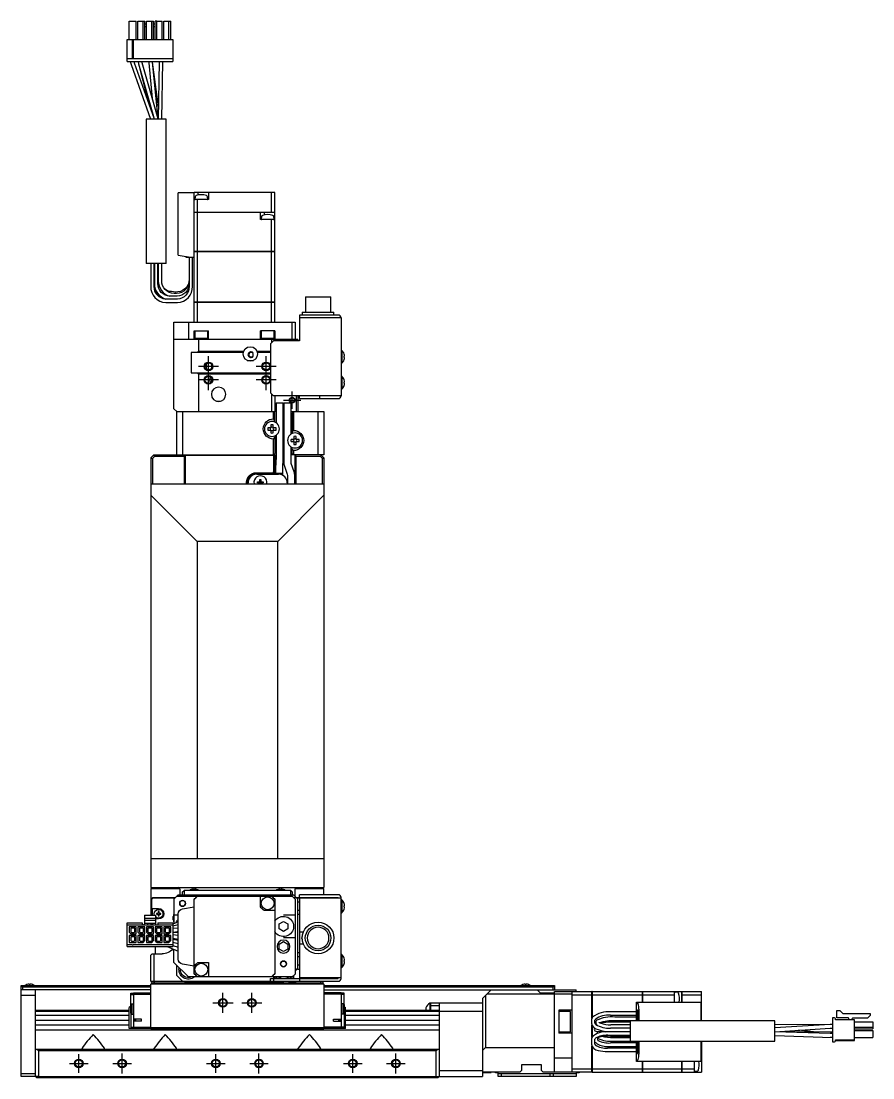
# Model space of a CAD drawing. Extents: x 0 to 1275, y -8 to 1015.
# Drawn here: x 979.2 to 1274.6, y 324.2 to 690.6 of the extents above; entities that cross this region are included whole.
import ezdxf

# ---------------------------------------------------------------- set-up
doc = ezdxf.new("R2010")
doc.units = 0
doc.header["$LTSCALE"] = 0.5
doc.linetypes.add('CENTER', pattern=[50.8, 31.75, -6.35, 6.35, -6.35])
for name, color, linetype in [('MSM_CENTER', 1, 'CENTER'), ('MSM_CONTINUOUS', 7, 'CONTINUOUS'), ('MSM_NARROW', 5, 'CONTINUOUS')]:
    doc.layers.add(name, color=color, linetype=linetype)

msp = doc.modelspace()

# ---------------------------------------------------------------- linework, layer by layer
at = {"layer": 'MSM_CENTER'}
for p, q in [((1044.18, 562.71), (1044.18, 574.41)), ((1064.18, 562.71), (1064.18, 574.41)), ((1047.68, 570.91), (1040.68, 570.91)), ((1067.68, 570.91), (1060.68, 570.91)), ((1047.68, 566.21), (1040.68, 566.21)), ((1067.68, 566.21), (1060.68, 566.21)), ((1073.18, 556.21), (1073.18, 562.21)), ((1070.18, 559.21), (1076.18, 559.21)), ((1049.18, 346.71), (1049.18, 353.71)), ((1059.18, 346.71), (1059.18, 353.71)), ((1045.68, 350.21), (1052.68, 350.21)), ((1055.68, 350.21), (1062.68, 350.21)), ((999.18, 325.98), (999.18, 332.44)), ((1014.18, 325.71), (1014.18, 332.71)), ((1046.68, 325.98), (1046.68, 332.44)), ((1061.68, 325.71), (1061.68, 332.71)), ((1094.18, 325.98), (1094.18, 332.44)), ((1109.18, 325.71), (1109.18, 332.71)), ((995.95, 329.21), (1002.41, 329.21)), ((1010.95, 329.21), (1017.41, 329.21)), ((1043.45, 329.21), (1049.91, 329.21)), ((1058.45, 329.21), (1064.91, 329.21)), ((1090.95, 329.21), (1097.41, 329.21)), ((1105.95, 329.21), (1112.41, 329.21))]:
    msp.add_line(p, q, dxfattribs=at)
at = {"layer": 'MSM_CONTINUOUS'}
for p, q in [((1016.66, 690.61), (1019.06, 690.61)), ((1016.66, 684.26), (1016.66, 690.61)), ((1019.06, 684.26), (1019.06, 690.61)), ((1019.66, 684.26), (1019.66, 690.61)), ((1019.66, 690.61), (1021.46, 690.61)), ((1021.46, 684.26), (1021.46, 690.61)), ((1021.46, 690.61), (1022.06, 690.61)), ((1022.06, 684.26), (1022.06, 690.61)), ((1022.06, 689.72), (1022.66, 689.72)), ((1022.66, 684.26), (1022.66, 690.61)), ((1022.66, 690.61), (1024.46, 690.61)), ((1024.46, 684.26), (1024.46, 690.61)), ((1024.46, 690.61), (1025.06, 690.61)), ((1025.06, 684.26), (1025.06, 690.61)), ((1025.06, 689.72), (1025.66, 689.72)), ((1025.66, 684.26), (1025.66, 690.61)), ((1026.26, 690.61), (1025.66, 690.61)), ((1026.26, 684.26), (1026.26, 690.61)), ((1026.26, 690.61), (1028.06, 690.61)), ((1028.06, 684.26), (1028.06, 690.61)), ((1028.66, 690.61), (1030.46, 690.61)), ((1028.66, 684.26), (1028.66, 690.61)), ((1030.46, 684.26), (1030.46, 690.61)), ((1030.46, 690.61), (1031.06, 690.61)), ((1031.06, 684.26), (1031.06, 690.61)), ((1022.06, 688.72), (1022.66, 688.72)), ((1025.06, 688.72), (1025.66, 688.72)), ((1015.93, 676.61), (1015.93, 684.26)), ((1015.93, 684.26), (1031.78, 684.26)), ((1017.71, 684.26), (1017.71, 677.63)), ((1018.01, 684.26), (1018.01, 677.63)), ((1031.78, 684.26), (1031.78, 676.61)), ((1015.93, 677.63), (1031.78, 677.63)), ((1015.93, 676.61), (1031.78, 676.61)), ((1017.05, 676.61), (1017.31, 675.58)), ((1017.31, 675.58), (1024.04, 656.61)), ((1018.54, 676.01), (1018.37, 676.61)), ((1018.54, 676), (1018.37, 676.61)), ((1025.42, 656.61), (1018.54, 676.01)), ((1019.72, 676.61), (1019.86, 675.85)), ((1019.73, 676.61), (1019.9, 675.76)), ((1019.86, 675.85), (1022.96, 663.54)), ((1019.9, 675.76), (1025.09, 657.55)), ((1021.15, 676.11), (1021.04, 676.61)), ((1026.68, 656.69), (1021.15, 676.11)), ((1023.39, 676.61), (1023.42, 676.2)), ((1023.42, 676.2), (1024.66, 663.79)), ((1024.71, 676.33), (1024.69, 676.61)), ((1026.67, 656.73), (1024.71, 676.33)), ((1026.77, 660.91), (1024.72, 676.37)), ((1027.08, 676.53), (1026.68, 656.61)), ((1027.08, 676.61), (1027.08, 676.53)), ((1027.08, 676.61), (1027.08, 676.46)), ((1027.98, 656.61), (1028.38, 676.5)), ((1028.38, 676.5), (1028.38, 676.61)), ((1029.53, 656.61), (1022.53, 656.61)), ((1022.53, 656.61), (1022.53, 606.61)), ((1029.53, 606.61), (1029.53, 656.61)), ((1033.68, 609.47), (1033.68, 631.11)), ((1039.18, 631.11), (1033.68, 631.11)), ((1039.18, 593.21), (1039.18, 631.21)), ((1067.18, 631.21), (1039.18, 631.21)), ((1040.43, 631.21), (1040.43, 630.27)), ((1044.18, 631.21), (1044.18, 628.71)), ((1066.03, 624.32), (1066.03, 631.21)), ((1067.18, 624.32), (1067.18, 631.21)), ((1044.18, 628.71), (1039.18, 628.71)), ((1039.52, 629.68), (1039.45, 628.92)), ((1040.34, 624.32), (1040.34, 628.71)), ((1043.91, 628.92), (1043.85, 629.68)), ((1039.18, 624.32), (1067.18, 624.32)), ((1067.18, 624.31), (1039.18, 624.31)), ((1039.19, 624.31), (1039.19, 624.32)), ((1040.34, 624.31), (1040.34, 624.32)), ((1040.34, 610.71), (1040.34, 624.31)), ((1062.18, 621.81), (1062.18, 624.31)), ((1063.43, 624.31), (1063.43, 623.38)), ((1066.02, 624.31), (1066.02, 624.32)), ((1067.17, 624.31), (1067.17, 624.32)), ((1067.18, 610.71), (1067.18, 624.31)), ((1067.18, 621.81), (1062.18, 621.81)), ((1062.52, 622.79), (1062.45, 622.03)), ((1066.03, 610.71), (1066.03, 621.81)), ((1066.91, 622.03), (1066.85, 622.79)), ((1033.68, 609.47), (1038.58, 608.61)), ((1036.38, 608.61), (1036.38, 609)), ((1039.18, 608.61), (1036.38, 608.61)), ((1037.43, 608.61), (1037.43, 598.61)), ((1038.63, 598.61), (1038.63, 608.61)), ((1039.18, 610.71), (1067.18, 610.71)), ((1067.18, 610.7), (1039.18, 610.7)), ((1039.19, 610.71), (1039.19, 610.7)), ((1040.34, 610.71), (1040.34, 610.7)), ((1040.34, 593.21), (1040.34, 610.7)), ((1066.02, 610.71), (1066.02, 610.7)), ((1066.03, 593.21), (1066.03, 610.7)), ((1067.17, 610.71), (1067.17, 610.7)), ((1067.18, 593.21), (1067.18, 610.7)), ((1029.53, 606.61), (1022.53, 606.61)), ((1024.13, 606.61), (1024.13, 598.61)), ((1025.33, 598.61), (1025.33, 606.61)), ((1025.43, 606.61), (1025.43, 599.61)), ((1026.63, 599.61), (1026.63, 606.61)), ((1026.73, 606.61), (1026.73, 599.61)), ((1027.93, 600.61), (1027.93, 606.61)), ((1037.43, 601.09), (1037.43, 600.85)), ((1026.79, 598.9), (1026.63, 600.11)), ((1026.73, 599.61), (1026.79, 598.9)), ((1026.79, 598.9), (1026.79, 598.87)), ((1026.79, 598.87), (1026.79, 598.9)), ((1029.34, 594.22), (1029.37, 594.21)), ((1033.43, 594.21), (1029.34, 594.21)), ((1033.27, 595.21), (1030.79, 595.21)), ((1032.67, 596.68), (1031.28, 596.81)), ((1033.12, 596.21), (1032.24, 596.21)), ((1077.76, 595.01), (1086.61, 595.01)), ((1077.76, 595.01), (1077.76, 589.71)), ((1086.61, 589.71), (1086.61, 595.01)), ((1029.34, 593.01), (1033.43, 593.01)), ((1039.18, 593.21), (1067.18, 593.21)), ((1039.18, 586.21), (1039.18, 593.2)), ((1067.18, 593.2), (1039.18, 593.2)), ((1039.19, 593.21), (1039.19, 593.2)), ((1040.34, 593.21), (1040.34, 593.2)), ((1040.34, 586.21), (1040.34, 593.2)), ((1066.02, 593.21), (1066.02, 593.2)), ((1066.03, 586.21), (1066.03, 593.2)), ((1067.17, 593.21), (1067.17, 593.2)), ((1067.18, 586.21), (1067.18, 593.2)), ((1075.68, 588.71), (1075.68, 579.71)), ((1089.18, 588.71), (1075.68, 588.71)), ((1090.18, 587.71), (1075.68, 587.71)), ((1076.68, 589.71), (1087.68, 589.71)), ((1076.68, 589.71), (1076.68, 588.71)), ((1087.68, 588.71), (1087.68, 589.71)), ((1090.18, 587.71), (1090.18, 560.71)), ((1032.18, 586.21), (1074.18, 586.21)), ((1032.18, 556.21), (1032.18, 586.21)), ((1037.18, 586.21), (1037.18, 580.21)), ((1039.18, 583.21), (1044.18, 583.21)), ((1039.18, 580.21), (1039.18, 583.21)), ((1039.43, 583.21), (1039.43, 580.71)), ((1043.93, 580.71), (1043.93, 583.21)), ((1044.18, 580.21), (1044.18, 583.21)), ((1067.18, 583.21), (1062.18, 583.21)), ((1062.18, 580.21), (1062.18, 583.21)), ((1062.43, 583.21), (1062.43, 580.71)), ((1066.93, 580.71), (1066.93, 583.21)), ((1067.18, 583.21), (1067.18, 579.71)), ((1073.18, 580.21), (1073.18, 586.21)), ((1074.18, 586.21), (1074.18, 580.21)), ((1075.18, 580.21), (1032.18, 580.21)), ((1039.43, 580.71), (1043.93, 580.71)), ((1040.68, 580.21), (1040.68, 576.21)), ((1062.43, 580.71), (1066.93, 580.71)), ((1066.68, 579.71), (1065.68, 578.71)), ((1066.18, 579.21), (1066.18, 580.21)), ((1075.68, 579.71), (1066.68, 579.71)), ((1074.68, 579.71), (1074.68, 580.21)), ((1075.18, 580.21), (1075.18, 579.71)), ((1038.18, 575.71), (1038.18, 568.71)), ((1056.23, 575.71), (1038.18, 575.71)), ((1040.18, 575.71), (1040.68, 576.21)), ((1040.68, 576.21), (1056.39, 576.21)), ((1060.97, 576.21), (1065.68, 576.21)), ((1065.68, 575.71), (1061.13, 575.71)), ((1065.68, 578.71), (1065.68, 561.71)), ((1090.37, 576.46), (1090.18, 576.46)), ((1090.37, 576.46), (1090.37, 571.96)), ((1045.18, 571.62), (1045.18, 570.21)), ((1057.59, 572.96), (1059.77, 572.96)), ((1090.18, 571.96), (1090.37, 571.96)), ((1091.22, 575.18), (1091.22, 575.19)), ((1091.22, 574.39), (1091.37, 574.39)), ((1091.22, 574.03), (1091.22, 574.39)), ((1091.37, 574.03), (1091.22, 574.03)), ((1091.22, 573.23), (1091.22, 573.23)), ((1038.18, 568.71), (1065.68, 568.71)), ((1040.68, 568.21), (1040.18, 568.71)), ((1040.68, 568.21), (1040.68, 555.21)), ((1065.68, 568.21), (1040.68, 568.21)), ((1045.19, 570.21), (1045.18, 570.21)), ((1045.18, 566.31), (1045.41, 566.31)), ((1045.18, 566.31), (1045.18, 565.49)), ((1090.37, 567.46), (1090.18, 567.46)), ((1090.37, 567.46), (1090.37, 562.96)), ((1091.22, 566.18), (1091.22, 566.19)), ((1091.22, 565.39), (1091.37, 565.39)), ((1091.22, 565.03), (1091.22, 565.39)), ((1091.37, 565.03), (1091.22, 565.03)), ((1065.68, 561.71), (1066.68, 560.71)), ((1066.18, 555.21), (1066.18, 561.21)), ((1090.18, 560.71), (1066.68, 560.71)), ((1067.18, 560.71), (1067.18, 555.21)), ((1074.68, 555.21), (1074.68, 560.71)), ((1075.18, 560.71), (1075.18, 555.21)), ((1075.68, 559.71), (1075.68, 560.71)), ((1082.68, 560.71), (1082.68, 559.71)), ((1090.18, 562.96), (1090.37, 562.96)), ((1091.22, 564.23), (1091.22, 564.23)), ((1046.98, 558.81), (1048.38, 558.81)), ((1067.58, 558.21), (1070.08, 558.21)), ((1067.58, 558.21), (1067.58, 551.4)), ((1070.08, 539.19), (1070.08, 558.21)), ((1070.28, 558.21), (1072.78, 558.21)), ((1070.28, 558.21), (1070.28, 537.71)), ((1072.78, 547.4), (1072.78, 558.21)), ((1075.68, 559.71), (1089.18, 559.71)), ((1032.18, 556.21), (1033.18, 555.21)), ((1033.18, 540.21), (1033.18, 555.21)), ((1033.18, 555.21), (1067.58, 555.21)), ((1035.18, 555.21), (1035.18, 540.21)), ((1066.68, 552.71), (1066.68, 555.21)), ((1067.18, 554.71), (1066.68, 555.21)), ((1067.18, 551.61), (1067.18, 554.71)), ((1070.08, 555.21), (1070.28, 555.21)), ((1072.78, 555.21), (1084.18, 555.21)), ((1073.68, 555.21), (1073.18, 554.71)), ((1073.18, 554.71), (1073.18, 547.61)), ((1073.68, 555.21), (1073.68, 548.71)), ((1082.18, 540.21), (1082.18, 555.21)), ((1084.18, 555.21), (1084.18, 540.21)), ((1065.81, 550.61), (1065.81, 549.58)), ((1066.55, 549.58), (1066.55, 550.61)), ((1067.18, 552.17), (1066.68, 552.71)), ((1065.81, 549.58), (1064.78, 549.58)), ((1064.78, 548.84), (1065.81, 548.84)), ((1065.81, 548.84), (1065.81, 547.81)), ((1067.59, 549.58), (1066.55, 549.58)), ((1066.55, 547.81), (1066.55, 548.84)), ((1066.55, 548.84), (1067.59, 548.84)), ((1066.68, 545.71), (1067.18, 546.25)), ((1067.18, 546.81), (1067.18, 540.71)), ((1067.58, 547.02), (1067.58, 539.19)), ((1073.68, 548.71), (1073.18, 548.17)), ((1073.81, 546.61), (1073.81, 545.58)), ((1074.55, 545.58), (1074.55, 546.61)), ((1066.68, 540.21), (1066.68, 545.71)), ((1073.81, 545.58), (1072.78, 545.58)), ((1072.78, 544.84), (1073.81, 544.84)), ((1072.78, 537.71), (1072.78, 543.02)), ((1073.18, 540.71), (1073.18, 542.81)), ((1073.81, 544.84), (1073.81, 543.81)), ((1075.59, 545.58), (1074.55, 545.58)), ((1074.55, 543.81), (1074.55, 544.84)), ((1074.55, 544.84), (1075.59, 544.84)), ((1024.18, 539.21), (1025.18, 540.21)), ((1024.18, 539.21), (1024.18, 390.21)), ((1025.39, 539.71), (1024.69, 539.01)), ((1024.69, 539.01), (1024.69, 530.21)), ((1025.39, 539.71), (1025.18, 540.21)), ((1025.18, 540.21), (1067.58, 540.21)), ((1035.88, 539.71), (1025.39, 539.71)), ((1036.18, 540.01), (1035.88, 539.71)), ((1035.88, 530.21), (1035.88, 539.71)), ((1066.88, 540.01), (1036.18, 540.01)), ((1036.18, 530.21), (1036.18, 540.01)), ((1066.68, 540.21), (1067.18, 540.71)), ((1066.88, 540.01), (1067.08, 540.21)), ((1066.88, 534.33), (1066.88, 540.01)), ((1067.18, 540.21), (1067.18, 533.51)), ((1067.58, 539.19), (1067.52, 537.75)), ((1070.01, 537.47), (1070.08, 539.19)), ((1070.28, 540.21), (1070.08, 540.21)), ((1084.18, 540.21), (1072.78, 540.21)), ((1073.18, 542.25), (1073.68, 541.71)), ((1073.18, 540.71), (1073.68, 540.21)), ((1073.68, 541.71), (1073.68, 540.21)), ((1074.18, 530.21), (1074.18, 540.21)), ((1074.18, 540.01), (1074.48, 539.71)), ((1074.48, 539.71), (1074.48, 530.21)), ((1082.98, 539.71), (1074.48, 539.71)), ((1083.18, 540.21), (1082.98, 539.71)), ((1083.68, 539.01), (1082.98, 539.71)), ((1083.18, 540.21), (1084.18, 539.21)), ((1083.68, 530.21), (1083.68, 539.01)), ((1084.18, 539.21), (1084.18, 390.21)), ((1067.49, 537.45), (1067.41, 535.73)), ((1067.41, 535.73), (1067.41, 533.71)), ((1067.52, 537.75), (1067.49, 537.45)), ((1069.91, 535.73), (1069.97, 537.17)), ((1069.91, 533.91), (1069.91, 535.73)), ((1069.97, 537.17), (1070.01, 537.47)), ((1070.51, 536.35), (1071.5, 533.54)), ((1072.87, 537.18), (1072.78, 537.71)), ((1073.86, 534.37), (1072.87, 537.18)), ((1060.68, 534.01), (1066.56, 534.01)), ((1066.68, 533.71), (1060.68, 533.71)), ((1060.88, 533.51), (1068.48, 533.51)), ((1062.01, 531.68), (1062.37, 531.68)), ((1062.01, 530.89), (1062.01, 531.68)), ((1062.37, 531.68), (1062.37, 530.89)), ((1066.56, 534.01), (1066.88, 534.33)), ((1066.56, 534.01), (1066.68, 533.71)), ((1067.18, 534.21), (1066.68, 533.71)), ((1066.88, 534.33), (1067.18, 534.21)), ((1067.41, 533.71), (1069.91, 533.71)), ((1067.43, 533.91), (1069.93, 533.91)), ((1067.43, 533.71), (1067.43, 533.51)), ((1069.93, 533.15), (1069.93, 533.91)), ((1071.5, 533.54), (1071.58, 533.01)), ((1071.58, 533.01), (1071.58, 530.21)), ((1074.08, 530.21), (1074.08, 533.01)), ((1024.18, 530.21), (1084.18, 530.21)), ((1057.38, 530.21), (1057.38, 530.71)), ((1057.68, 530.71), (1057.68, 530.21)), ((1057.88, 530.21), (1057.88, 530.51)), ((1061.21, 530.54), (1061.21, 530.9)), ((1061.21, 530.9), (1062.01, 530.89)), ((1062, 530.53), (1061.21, 530.54)), ((1061.99, 530.53), (1061.99, 530.89)), ((1062, 530.21), (1062, 530.53)), ((1062.36, 530.51), (1062, 530.51)), ((1062.01, 530.91), (1062.37, 530.9)), ((1062.36, 530.53), (1062.36, 530.21)), ((1063.16, 530.52), (1062.36, 530.53)), ((1062.37, 530.89), (1063.16, 530.88)), ((1062.38, 530.89), (1062.38, 530.53)), ((1063.16, 530.88), (1063.16, 530.52)), ((1071.48, 530.51), (1071.48, 530.21)), ((1040.18, 510.21), (1024.18, 526.21)), ((1084.18, 526.21), (1068.18, 510.21)), ((1068.18, 510.21), (1040.18, 510.21)), ((1040.18, 510.21), (1040.18, 400.21)), ((1068.18, 400.21), (1068.18, 510.21)), ((1084.18, 400.21), (1024.18, 400.21)), ((1024.18, 390.21), (1084.18, 390.21)), ((1024.18, 389.71), (1024.68, 390.21)), ((1034.18, 389.71), (1024.18, 389.71)), ((1024.18, 389.71), (1024.18, 380.59)), ((1034.18, 389.71), (1033.68, 390.21)), ((1034.18, 389.71), (1034.18, 387.71)), ((1035.18, 388.71), (1035.68, 389.21)), ((1035.18, 387.71), (1035.18, 388.71)), ((1035.68, 389.21), (1035.68, 387.71)), ((1072.68, 389.21), (1035.68, 389.21)), ((1038.21, 389.54), (1038.21, 389.54)), ((1039, 389.54), (1039, 389.7)), ((1039.36, 389.54), (1039, 389.54)), ((1039.36, 389.7), (1039.36, 389.54)), ((1040.16, 389.54), (1040.16, 389.54)), ((1068.21, 389.54), (1068.21, 389.54)), ((1069, 389.54), (1069, 389.7)), ((1069.36, 389.54), (1069, 389.54)), ((1069.36, 389.7), (1069.36, 389.54)), ((1070.16, 389.54), (1070.16, 389.54)), ((1072.68, 387.71), (1072.68, 389.21)), ((1072.68, 389.21), (1073.18, 388.71)), ((1073.18, 388.71), (1073.18, 387.71)), ((1074.68, 390.21), (1074.18, 389.71)), ((1074.18, 387.21), (1074.18, 389.71)), ((1084.18, 389.71), (1074.18, 389.71)), ((1083.68, 390.21), (1084.18, 389.71)), ((1084.18, 387.71), (1084.18, 389.71)), ((1024.88, 386.71), (1024.38, 386.21)), ((1024.38, 386.21), (1024.38, 380.59)), ((1024.93, 386.61), (1024.43, 386.11)), ((1024.43, 386.11), (1024.43, 382.91)), ((1024.88, 386.71), (1032.68, 386.71)), ((1024.93, 386.61), (1032.58, 386.61)), ((1033.68, 387.71), (1032.18, 386.21)), ((1032.18, 386.21), (1032.18, 377.68)), ((1033.18, 387.21), (1073.18, 387.21)), ((1033.68, 387.71), (1073.68, 387.71)), ((1039.18, 360.36), (1039.18, 386.05)), ((1062.18, 383.46), (1062.18, 387.21)), ((1067.18, 386.05), (1067.18, 360.36)), ((1074.18, 386.21), (1073.18, 387.21)), ((1075.18, 386.21), (1073.68, 387.71)), ((1073.68, 386.71), (1089.18, 386.71)), ((1074.18, 386.21), (1074.18, 360.21)), ((1074.78, 386.61), (1083.43, 386.61)), ((1089.18, 386.6), (1075.18, 386.6)), ((1075.18, 361.82), (1075.18, 386.6)), ((1075.68, 385.15), (1075.18, 385.15)), ((1075.68, 386.71), (1075.68, 387.71)), ((1089.18, 387.71), (1075.68, 387.71)), ((1075.68, 386.51), (1075.68, 358.91)), ((1090.18, 386.51), (1075.68, 386.51)), ((1083.43, 386.61), (1083.45, 386.6)), ((1083.48, 386.71), (1083.6, 386.6)), ((1084.18, 386.6), (1084.18, 386.71)), ((1089.18, 386.51), (1089.18, 386.71)), ((1090.18, 358.71), (1090.18, 386.71)), ((1090.37, 385.96), (1090.18, 385.96)), ((1090.37, 385.96), (1090.37, 381.46)), ((1024.43, 382.91), (1026.88, 382.91)), ((1024.63, 382.91), (1024.63, 380.59)), ((1026.76, 381.23), (1026.13, 381.23)), ((1026.13, 381.23), (1026.13, 380.98)), ((1027.01, 381.86), (1026.76, 381.86)), ((1026.76, 381.86), (1026.76, 381.23)), ((1027.01, 381.23), (1027.01, 381.86)), ((1027.63, 381.23), (1027.01, 381.23)), ((1027.63, 380.98), (1027.63, 381.23)), ((1035.17, 382.8), (1039.18, 383.51)), ((1067.18, 382.21), (1063.43, 382.21)), ((1075.68, 382.26), (1075.18, 382.26)), ((1090.18, 381.46), (1090.37, 381.46)), ((1091.22, 384.68), (1091.22, 384.69)), ((1091.22, 383.53), (1091.22, 383.89)), ((1091.22, 383.89), (1091.37, 383.89)), ((1091.37, 383.53), (1091.22, 383.53)), ((1091.22, 382.73), (1091.22, 382.73)), ((1015.93, 369.74), (1015.93, 378.02)), ((1015.93, 378.02), (1021.13, 378.02)), ((1021.13, 378.02), (1021.13, 377.31)), ((1021.93, 380.59), (1021.93, 377.56)), ((1021.93, 380.59), (1025.79, 380.59)), ((1021.93, 379.57), (1025.79, 379.57)), ((1021.93, 378.87), (1025.79, 378.87)), ((1021.93, 377.87), (1025.79, 377.87)), ((1023.04, 377.87), (1023.04, 377.31)), ((1024.18, 377.87), (1024.18, 377.31)), ((1024.38, 377.31), (1024.38, 377.87)), ((1024.38, 377.56), (1024.43, 377.56)), ((1024.43, 377.87), (1024.43, 377.31)), ((1024.69, 377.87), (1024.69, 377.31)), ((1025.79, 380.59), (1025.79, 377.56)), ((1026.88, 379.31), (1025.79, 379.31)), ((1026.13, 380.98), (1026.76, 380.98)), ((1026.59, 378.02), (1026.59, 377.31)), ((1026.59, 378.02), (1031.78, 378.02)), ((1026.76, 380.98), (1026.76, 380.36)), ((1026.76, 380.36), (1027.01, 380.36)), ((1027.01, 380.36), (1027.01, 380.98)), ((1027.01, 380.98), (1027.63, 380.98)), ((1033.68, 378.31), (1031.78, 377.51)), ((1031.78, 378.02), (1031.78, 369.74)), ((1031.95, 378.97), (1031.95, 380.14)), ((1032.18, 380.71), (1033.68, 380.71)), ((1033.68, 365.39), (1033.68, 381.03)), ((1068.68, 377.57), (1070.18, 378.44)), ((1068.68, 375.84), (1068.68, 377.57)), ((1070.18, 380.71), (1074.18, 380.71)), ((1070.18, 378.44), (1071.68, 377.57)), ((1071.68, 377.57), (1071.68, 375.84)), ((1075.68, 380.82), (1075.18, 380.82)), ((1015.93, 377.31), (1031.78, 377.31)), ((1016.66, 376.58), (1016.66, 374.78)), ((1019.06, 376.58), (1016.66, 376.58)), ((1016.66, 374.78), (1017.26, 374.18)), ((1017.18, 376.13), (1017.18, 374.88)), ((1018.65, 376.13), (1017.18, 376.13)), ((1017.18, 374.88), (1017.43, 374.63)), ((1017.26, 374.18), (1019.06, 374.18)), ((1017.43, 374.63), (1018.4, 374.63)), ((1018.4, 374.63), (1018.65, 374.88)), ((1018.65, 374.88), (1018.65, 376.13)), ((1019.06, 374.18), (1019.06, 376.58)), ((1019.66, 376.58), (1019.66, 374.78)), ((1022.06, 376.58), (1019.66, 376.58)), ((1019.66, 374.78), (1020.26, 374.18)), ((1020.18, 376.13), (1020.18, 374.88)), ((1021.65, 376.13), (1020.18, 376.13)), ((1020.18, 374.88), (1020.43, 374.63)), ((1020.26, 374.18), (1022.06, 374.18)), ((1020.43, 374.63), (1021.4, 374.63)), ((1021.4, 374.63), (1021.65, 374.88)), ((1021.65, 374.88), (1021.65, 376.13)), ((1022.06, 374.18), (1022.06, 376.58)), ((1022.66, 376.58), (1022.66, 374.78)), ((1025.06, 376.58), (1022.66, 376.58)), ((1022.66, 374.78), (1023.26, 374.18)), ((1023.18, 376.13), (1023.18, 374.88)), ((1024.65, 376.13), (1023.18, 376.13)), ((1023.18, 374.88), (1023.43, 374.63)), ((1023.26, 374.18), (1025.06, 374.18)), ((1023.43, 374.63), (1024.4, 374.63)), ((1024.4, 374.63), (1024.65, 374.88)), ((1024.65, 374.88), (1024.65, 376.13)), ((1025.06, 374.18), (1025.06, 376.58)), ((1025.66, 376.58), (1025.66, 374.78)), ((1028.06, 376.58), (1025.66, 376.58)), ((1025.66, 374.78), (1026.26, 374.18)), ((1026.18, 376.13), (1026.18, 374.88)), ((1027.65, 376.13), (1026.18, 376.13)), ((1026.18, 374.88), (1026.43, 374.63)), ((1026.26, 374.18), (1028.06, 374.18)), ((1026.43, 374.63), (1027.4, 374.63)), ((1027.4, 374.63), (1027.65, 374.88)), ((1027.65, 374.88), (1027.65, 376.13)), ((1028.06, 374.18), (1028.06, 376.58)), ((1031.06, 376.58), (1028.66, 376.58)), ((1028.66, 376.58), (1028.66, 374.18)), ((1028.66, 374.18), (1030.46, 374.18)), ((1029.18, 376.13), (1029.18, 374.88)), ((1030.65, 376.13), (1029.18, 376.13)), ((1029.18, 374.88), (1029.43, 374.63)), ((1029.43, 374.63), (1030.4, 374.63)), ((1030.4, 374.63), (1030.65, 374.88)), ((1031.06, 374.78), (1030.46, 374.18)), ((1030.65, 374.88), (1030.65, 376.13)), ((1031.06, 374.78), (1031.06, 376.58)), ((1031.78, 376.96), (1033.68, 377.38)), ((1033.68, 376.15), (1031.78, 375.99)), ((1031.78, 374.78), (1033.68, 374.94)), ((1033.68, 374.62), (1031.78, 374.58)), ((1033.68, 373.54), (1031.78, 373.82)), ((1031.95, 374.58), (1031.95, 374.8)), ((1032.18, 374.81), (1032.18, 374.59)), ((1070.18, 374.98), (1068.68, 375.84)), ((1071.68, 375.84), (1070.18, 374.98)), ((1077.06, 374.71), (1075.68, 374.71)), ((1015.93, 370.45), (1017.71, 370.45)), ((1019.06, 373.58), (1016.66, 373.58)), ((1016.66, 373.58), (1016.66, 371.18)), ((1016.66, 371.18), (1019.06, 371.18)), ((1017.18, 373.13), (1017.18, 371.88)), ((1018.65, 373.13), (1017.18, 373.13)), ((1017.18, 371.88), (1017.43, 371.63)), ((1017.43, 371.63), (1018.4, 371.63)), ((1017.71, 370.35), (1017.71, 370.45)), ((1018.01, 370.45), (1031.78, 370.45)), ((1018.01, 370.45), (1018.01, 370.35)), ((1018.4, 371.63), (1018.65, 371.88)), ((1018.65, 371.88), (1018.65, 373.13)), ((1019.06, 371.18), (1019.06, 373.58)), ((1022.06, 373.58), (1019.66, 373.58)), ((1019.66, 373.58), (1019.66, 371.18)), ((1019.66, 371.18), (1021.46, 371.18)), ((1020.18, 373.13), (1020.18, 371.88)), ((1021.65, 373.13), (1020.18, 373.13)), ((1020.18, 371.88), (1020.43, 371.63)), ((1020.43, 371.63), (1021.4, 371.63)), ((1021.4, 371.63), (1021.65, 371.88)), ((1021.46, 371.18), (1022.06, 371.78)), ((1021.65, 371.88), (1021.65, 373.13)), ((1022.06, 371.78), (1022.06, 373.58)), ((1022.66, 373.58), (1022.66, 371.18)), ((1025.06, 373.58), (1022.66, 373.58)), ((1022.66, 371.18), (1024.46, 371.18)), ((1023.18, 373.13), (1023.18, 371.88)), ((1024.65, 373.13), (1023.18, 373.13)), ((1023.18, 371.88), (1023.43, 371.63)), ((1023.43, 371.63), (1024.4, 371.63)), ((1024.4, 371.63), (1024.65, 371.88)), ((1024.46, 371.18), (1025.06, 371.78)), ((1024.65, 371.88), (1024.65, 373.13)), ((1025.06, 371.78), (1025.06, 373.58)), ((1025.66, 373.58), (1025.66, 371.78)), ((1028.06, 373.58), (1025.66, 373.58)), ((1026.26, 371.18), (1025.66, 371.78)), ((1026.18, 373.13), (1026.18, 371.88)), ((1027.65, 373.13), (1026.18, 373.13)), ((1026.18, 371.88), (1026.43, 371.63)), ((1026.26, 371.18), (1028.06, 371.18)), ((1026.43, 371.63), (1027.4, 371.63)), ((1027.4, 371.63), (1027.65, 371.88)), ((1027.65, 371.88), (1027.65, 373.13)), ((1028.06, 371.18), (1028.06, 373.58)), ((1028.66, 373.58), (1028.66, 371.18)), ((1031.06, 373.58), (1028.66, 373.58)), ((1028.66, 371.18), (1030.46, 371.18)), ((1029.18, 373.13), (1029.18, 371.88)), ((1030.65, 373.13), (1029.18, 373.13)), ((1029.18, 371.88), (1029.43, 371.63)), ((1029.43, 371.63), (1030.4, 371.63)), ((1030.4, 371.63), (1030.65, 371.88)), ((1030.46, 371.18), (1031.06, 371.78)), ((1030.65, 371.88), (1030.65, 373.13)), ((1031.06, 371.78), (1031.06, 373.58)), ((1031.78, 372.61), (1033.68, 372.33)), ((1031.78, 372.32), (1033.68, 371.95)), ((1033.68, 370.73), (1031.78, 371.09)), ((1031.78, 370.08), (1033.68, 369.47)), ((1032.18, 372.24), (1032.18, 372.55)), ((1068.68, 370.57), (1070.18, 371.44)), ((1068.68, 368.84), (1068.68, 370.57)), ((1074.18, 372.71), (1070.18, 372.71)), ((1070.18, 371.44), (1071.68, 370.57)), ((1071.68, 370.57), (1071.68, 368.84)), ((1075.68, 370.71), (1077.06, 370.71)), ((1076.71, 373.22), (1076.41, 372.71)), ((1076.41, 372.71), (1076.71, 372.19)), ((1015.93, 369.74), (1031.78, 369.74)), ((1024.18, 366.71), (1024.68, 367.21)), ((1024.18, 357.71), (1024.18, 366.71)), ((1024.68, 367.21), (1028.08, 367.21)), ((1025.18, 367.21), (1025.18, 357.71)), ((1025.68, 369.74), (1025.68, 367.21)), ((1029.83, 369.74), (1033.68, 368.1)), ((1032.18, 364.21), (1032.18, 368.74)), ((1033.67, 369.42), (1033.05, 369.68)), ((1070.18, 367.98), (1068.68, 368.84)), ((1071.68, 368.84), (1070.18, 367.98)), ((1075.68, 367.6), (1075.18, 367.6)), ((1090.37, 366.96), (1090.18, 366.96)), ((1090.37, 366.96), (1090.37, 362.46)), ((1032.18, 364.21), (1037.18, 359.21)), ((1033.18, 359.71), (1033.18, 363.21)), ((1039.18, 362.91), (1035.17, 363.62)), ((1040.43, 364.21), (1044.18, 364.21)), ((1044.18, 364.21), (1044.18, 359.21)), ((1075.68, 366.15), (1075.18, 366.15)), ((1075.68, 363.26), (1075.18, 363.26)), ((1091.22, 365.68), (1091.22, 365.69)), ((1091.22, 364.53), (1091.22, 364.89)), ((1091.22, 364.89), (1091.37, 364.89)), ((1091.37, 364.53), (1091.22, 364.53)), ((1091.22, 363.73), (1091.22, 363.73)), ((1033.18, 359.71), (1035.18, 357.71)), ((1073.18, 359.21), (1037.18, 359.21)), ((1066.68, 359.21), (1066.68, 357.71)), ((1067.18, 359.21), (1067.18, 358.71)), ((1068.08, 358.71), (1067.58, 359.21)), ((1068.68, 359.12), (1068.68, 358.71)), ((1068.68, 359.11), (1068.98, 359.11)), ((1068.98, 359.11), (1068.98, 359.12)), ((1069.09, 359), (1068.98, 359.11)), ((1071.62, 358.71), (1072.08, 359.21)), ((1072.78, 359.21), (1072.28, 358.71)), ((1073.18, 359.21), (1074.18, 360.21)), ((1073.18, 358.71), (1073.18, 359.21)), ((1073.68, 359.71), (1073.68, 358.71)), ((1074.18, 361.71), (1074.68, 361.71)), ((1074.68, 361.71), (1075.18, 362.21)), ((1075.68, 361.82), (1075.18, 361.82)), ((1090.18, 362.46), (1090.37, 362.46)), ((979.18, 356.21), (979.68, 355.71)), ((979.18, 356.21), (1024.18, 356.21)), ((979.18, 324.71), (979.18, 356.21)), ((979.68, 355.71), (979.68, 354.71)), ((1024.18, 355.71), (979.68, 355.71)), ((981.21, 356.54), (981.21, 356.54)), ((982, 356.54), (982, 356.7)), ((982.36, 356.54), (982, 356.54)), ((982.36, 356.7), (982.36, 356.54)), ((983.16, 356.54), (983.16, 356.54)), ((1024.68, 357.21), (1024.18, 356.71)), ((1084.18, 356.71), (1024.18, 356.71)), ((1024.18, 341.21), (1024.18, 356.71)), ((1024.19, 357.71), (1089.18, 357.71)), ((1024.68, 357.21), (1083.68, 357.21)), ((1025.39, 357.21), (1025.18, 357.71)), ((1036.18, 357.51), (1035.88, 357.21)), ((1068.38, 357.51), (1036.18, 357.51)), ((1065.68, 357.71), (1065.68, 358.71)), ((1065.68, 358.71), (1089.18, 358.71)), ((1066.88, 357.51), (1067.08, 357.71)), ((1066.89, 357.51), (1067.08, 357.71)), ((1068.38, 357.51), (1068.58, 357.71)), ((1068.48, 357.61), (1070.28, 357.61)), ((1070.28, 357.61), (1070.28, 357.71)), ((1071.68, 358.71), (1071.68, 358.78)), ((1071.98, 357.51), (1071.78, 357.71)), ((1071.98, 357.51), (1074.18, 357.51)), ((1072.48, 357.21), (1072.18, 357.51)), ((1074.18, 357.51), (1074.18, 357.71)), ((1074.18, 357.51), (1074.48, 357.21)), ((1090.18, 358.91), (1075.68, 358.91)), ((1075.68, 358.71), (1075.68, 357.71)), ((1083.18, 357.71), (1082.98, 357.21)), ((1083.18, 358.71), (1083.38, 358.91)), ((1084.18, 356.71), (1083.68, 357.21)), ((1084.18, 358.91), (1084.18, 358.71)), ((1084.18, 356.71), (1084.18, 341.21)), ((1084.18, 356.21), (1164.18, 356.21)), ((1163.68, 355.71), (1084.18, 355.71)), ((1089.18, 358.71), (1089.18, 358.91)), ((1153.21, 356.54), (1153.21, 356.54)), ((1154, 356.54), (1154, 356.7)), ((1154.36, 356.54), (1154, 356.54)), ((1154.36, 356.7), (1154.36, 356.54)), ((1155.16, 356.54), (1155.16, 356.54)), ((1163.68, 355.71), (1164.18, 356.21)), ((1163.68, 354.71), (1163.68, 355.71)), ((1164.18, 356.21), (1164.18, 354.71)), ((1024.18, 354.71), (979.18, 354.71)), ((984.18, 352.71), (979.18, 352.71)), ((984.18, 324.71), (984.18, 354.71)), ((1017.18, 353.61), (1018.18, 353.61)), ((1017.18, 349.61), (1017.18, 353.61)), ((1017.18, 353.11), (1018.18, 353.11)), ((1018.18, 353.71), (1018.18, 341.31)), ((1018.18, 353.71), (1024.18, 353.71)), ((1018.18, 353.21), (1024.18, 353.21)), ((1084.18, 354.71), (1171.68, 354.71)), ((1090.18, 353.71), (1084.18, 353.71)), ((1090.18, 353.21), (1084.18, 353.21)), ((1090.18, 353.71), (1090.18, 341.31)), ((1091.18, 353.61), (1090.18, 353.61)), ((1091.18, 353.11), (1090.18, 353.11)), ((1091.18, 349.61), (1091.18, 353.61)), ((1139.18, 351.71), (1142.18, 354.71)), ((1140.18, 352.71), (1140.18, 334.71)), ((1170.18, 353.21), (1140.68, 353.21)), ((1158.18, 354.71), (1159.18, 353.71)), ((1159.18, 353.71), (1164.18, 353.71)), ((1164.18, 354.21), (1177.17, 354.21)), ((1164.18, 326.21), (1164.18, 354.21)), ((1170.18, 354.21), (1170.18, 326.21)), ((1170.18, 353.05), (1177.17, 353.05)), ((1171.68, 354.21), (1171.68, 354.71)), ((1177.17, 344.92), (1177.17, 354.21)), ((1177.18, 354.2), (1177.17, 354.2)), ((1177.18, 353.06), (1177.17, 353.06)), ((1177.18, 354.21), (1194.67, 354.21)), ((1177.18, 354.21), (1177.18, 344.94)), ((1177.18, 353.05), (1194.67, 353.05)), ((1194.67, 350.51), (1194.67, 354.21)), ((1194.68, 354.2), (1194.67, 354.2)), ((1194.68, 353.06), (1194.67, 353.06)), ((1194.68, 354.21), (1208.28, 354.21)), ((1194.68, 354.21), (1194.68, 350.51)), ((1194.68, 353.05), (1205.78, 353.05)), ((1205.78, 350.51), (1205.78, 354.21)), ((1206.77, 353.87), (1206, 353.94)), ((1208.28, 350.51), (1208.28, 354.21)), ((1208.28, 354.2), (1208.29, 354.2)), ((1208.28, 353.06), (1208.29, 353.06)), ((1208.29, 354.21), (1215.18, 354.21)), ((1208.29, 354.21), (1208.29, 350.51)), ((1208.29, 353.05), (1215.18, 353.05)), ((1215.18, 343.98), (1215.18, 354.21)), ((1017.13, 348.91), (1016.68, 348.64)), ((1016.68, 341.31), (1016.68, 348.64)), ((1017.08, 349.61), (1017.08, 348.88)), ((1017.58, 349.61), (1017.08, 349.61)), ((1017.13, 349.61), (1017.13, 346.61)), ((1017.18, 349.91), (1018.18, 349.91)), ((1017.58, 349.91), (1017.58, 346.31)), ((1091.18, 349.91), (1090.18, 349.91)), ((1090.78, 349.91), (1090.78, 346.31)), ((1091.28, 349.61), (1090.78, 349.61)), ((1091.28, 346.61), (1091.28, 349.61)), ((1091.28, 348.88), (1091.68, 348.64)), ((1091.68, 341.31), (1091.68, 348.64)), ((1119.53, 348.55), (1119.53, 347.71)), ((1120.93, 350.06), (1120.93, 347.71)), ((1121.18, 350.06), (1120.93, 350.06)), ((1121.18, 350.21), (1121.18, 347.71)), ((1121.18, 350.21), (1139.18, 350.21)), ((1124.18, 349.21), (1121.18, 349.21)), ((1124.18, 350.21), (1124.18, 324.71)), ((1139.18, 351.71), (1139.18, 324.71)), ((1192.58, 350.51), (1215.08, 350.51)), ((1192.58, 343.98), (1192.58, 350.51)), ((1192.58, 350.4), (1193.19, 349.8)), ((1215.08, 343.98), (1215.08, 350.51)), ((984.18, 347.71), (1016.68, 347.71)), ((1016.68, 347.2), (984.18, 347.2)), ((1016.68, 345.82), (984.18, 345.82)), ((1017.13, 346.61), (1017.58, 346.61)), ((1017.18, 346.61), (1017.18, 341.31)), ((1017.18, 346.31), (1018.18, 346.31)), ((1020.88, 344.56), (1018.18, 344.56)), ((1018.98, 343.86), (1018.98, 344.56)), ((1020.88, 343.86), (1020.88, 344.56)), ((1087.48, 344.56), (1090.18, 344.56)), ((1087.48, 343.86), (1087.48, 344.56)), ((1089.38, 343.86), (1089.38, 344.56)), ((1091.18, 346.31), (1090.18, 346.31)), ((1090.78, 346.61), (1091.28, 346.61)), ((1091.18, 346.61), (1091.18, 341.31)), ((1091.68, 347.71), (1124.18, 347.71)), ((1124.18, 347.2), (1091.68, 347.2)), ((1124.18, 345.82), (1091.68, 345.82)), ((1139.18, 347.21), (1124.18, 347.21)), ((1165.68, 347.71), (1165.68, 339.71)), ((1170.18, 347.71), (1165.68, 347.71)), ((1169.68, 347.21), (1165.68, 347.21)), ((1169.68, 340.21), (1169.68, 347.21)), ((1192.58, 347.11), (1183.58, 347.11)), ((1183.58, 345.91), (1192.58, 345.91)), ((1192.58, 345.31), (1185.06, 345.31)), ((1192.58, 347.81), (1192.97, 347.81)), ((1192.97, 347.81), (1192.97, 343.98)), ((1193.45, 348.03), (1193.45, 343.98)), ((1260.58, 345.02), (1260.58, 336.74)), ((1261.3, 345.02), (1260.58, 345.02)), ((1261.6, 344.31), (1261.6, 344.72)), ((1262.13, 345.06), (1262.13, 347.59)), ((1262.13, 347.59), (1263.13, 347.59)), ((1265.98, 345.06), (1262.13, 345.06)), ((1263.13, 347.59), (1264.15, 346.57)), ((1264.15, 346.57), (1273.69, 346.57)), ((1266.13, 344.91), (1266.13, 344.31)), ((1267.28, 344.31), (1267.28, 344.59)), ((1272.69, 344.87), (1267.56, 344.87)), ((1273.69, 345.87), (1272.69, 344.87)), ((1273.69, 346.57), (1273.69, 345.87)), ((984.18, 344.21), (1016.68, 344.21)), ((984.18, 342.6), (1016.68, 342.6)), ((1024.18, 341.31), (1016.68, 341.31)), ((1017.18, 341.81), (1024.18, 341.81)), ((1018.18, 344.21), (1018.98, 344.21)), ((1020.88, 343.86), (1018.18, 343.86)), ((1024.18, 341.71), (1084.18, 341.71)), ((1084.18, 341.21), (1024.18, 341.21)), ((1091.18, 341.81), (1084.18, 341.81)), ((1091.68, 341.31), (1084.18, 341.31)), ((1087.48, 343.86), (1090.18, 343.86)), ((1089.38, 344.21), (1090.18, 344.21)), ((1091.68, 344.21), (1124.18, 344.21)), ((1091.68, 342.6), (1124.18, 342.6)), ((1176.98, 344.16), (1176.98, 343.2)), ((1177.17, 338.31), (1177.17, 342.56)), ((1177.18, 342.53), (1177.18, 338.33)), ((1178.02, 341.2), (1177.98, 341)), ((1178.14, 341.38), (1178.02, 341.2)), ((1178.18, 343.19), (1178.18, 344.16)), ((1178.5, 343.17), (1178.52, 343.13)), ((1178.52, 343.13), (1178.59, 342.93)), ((1179.7, 343.38), (1179.65, 343.54)), ((1190.58, 341.46), (1183.58, 341.46)), ((1190.58, 343.51), (1185.04, 343.51)), ((1185.06, 344.11), (1192.58, 344.11)), ((1185.16, 342.56), (1185.12, 342.56)), ((1190.58, 342.56), (1185.14, 342.56)), ((1190.58, 336.98), (1190.58, 343.98)), ((1240.58, 343.98), (1190.58, 343.98)), ((1240.58, 336.98), (1240.58, 343.98)), ((1260.25, 342.76), (1240.58, 342.61)), ((1259.72, 342.71), (1240.58, 341.51)), ((1240.6, 340.21), (1259.8, 341.41)), ((1260.58, 342.75), (1259.72, 342.71)), ((1259.8, 341.41), (1260.58, 341.45)), ((1260.58, 342.76), (1259.98, 342.76)), ((1260.58, 342.76), (1260.25, 342.76)), ((1268.23, 344.31), (1261.6, 344.31)), ((1268.23, 337.2), (1268.23, 344.31)), ((1268.23, 343.58), (1274.58, 343.58)), ((1268.23, 341.78), (1274.58, 341.78)), ((1268.23, 341.18), (1274.58, 341.18)), ((1274.58, 343.58), (1274.58, 341.18)), ((1124.18, 340.71), (984.18, 340.71)), ((1165.68, 340.21), (1169.68, 340.21)), ((1170.18, 339.71), (1165.68, 339.71)), ((1176.98, 337.6), (1176.98, 335.86)), ((1178.18, 335.86), (1178.18, 337.6)), ((1178.99, 340.34), (1178.98, 340.28)), ((1178.98, 340.28), (1178.98, 339.88)), ((1178.98, 339.88), (1178.98, 339.85)), ((1178.98, 339.85), (1179.04, 339.62)), ((1179.18, 337.26), (1179.18, 338)), ((1181.53, 338.78), (1183.58, 338.71)), ((1190.58, 340.16), (1182.58, 340.16)), ((1182.58, 338.96), (1190.58, 338.96)), ((1183.58, 340.26), (1190.58, 340.26)), ((1183.58, 338.71), (1190.58, 338.71)), ((1190.58, 338.11), (1184.58, 338.11)), ((1259.79, 339.59), (1240.58, 340.21)), ((1240.58, 338.91), (1260.47, 338.26)), ((1259.92, 340.06), (1240.6, 340.21)), ((1255.06, 340.1), (1248.74, 340.72)), ((1259.75, 338.29), (1260.58, 338.27)), ((1260.58, 339.57), (1259.79, 339.59)), ((1260.58, 340.06), (1259.92, 340.06)), ((1260.47, 338.26), (1260.58, 338.26)), ((1261.6, 337.45), (1268.23, 337.45)), ((1261.6, 337.04), (1261.6, 337.45)), ((1261.6, 337.2), (1268.23, 337.2)), ((1268.23, 340.58), (1274.58, 340.58)), ((1268.23, 338.18), (1274.58, 338.18)), ((1274.58, 340.58), (1274.58, 338.18)), ((984.18, 334.21), (1124.18, 334.21)), ((984.68, 334.21), (985.18, 333.71)), ((985.18, 333.71), (985.18, 324.71)), ((985.18, 333.71), (1123.18, 333.71)), ((1000.28, 334.34), (1000.31, 334.45)), ((1000.44, 334.21), (1000.28, 334.34)), ((1007.93, 334.21), (1008.08, 334.34)), ((1008.08, 334.34), (1008.06, 334.45)), ((1025.28, 334.34), (1025.31, 334.45)), ((1025.44, 334.21), (1025.28, 334.34)), ((1032.93, 334.21), (1033.08, 334.34)), ((1033.08, 334.34), (1033.06, 334.45)), ((1075.28, 334.34), (1075.31, 334.45)), ((1075.44, 334.21), (1075.28, 334.34)), ((1082.93, 334.21), (1083.08, 334.34)), ((1083.08, 334.34), (1083.06, 334.45)), ((1100.28, 334.34), (1100.31, 334.45)), ((1100.44, 334.21), (1100.28, 334.34)), ((1107.93, 334.21), (1108.08, 334.34)), ((1108.08, 334.34), (1108.06, 334.45)), ((1123.18, 333.71), (1123.68, 334.21)), ((1123.18, 324.71), (1123.18, 333.71)), ((1140.18, 334.71), (1139.18, 333.71)), ((1140.18, 334.71), (1164.18, 334.71)), ((1177.17, 326.21), (1177.17, 335.26)), ((1177.18, 335.24), (1177.18, 326.21)), ((1192.58, 334.51), (1182.58, 334.51)), ((1192.58, 336.31), (1183.58, 336.31)), ((1183.58, 335.11), (1192.58, 335.11)), ((1184.58, 336.91), (1192.58, 336.91)), ((1190.58, 336.98), (1240.58, 336.98)), ((1192.58, 329.91), (1192.58, 336.98)), ((1192.97, 336.98), (1192.97, 332.61)), ((1193.45, 336.98), (1193.45, 332.39)), ((1215.08, 329.91), (1215.08, 336.98)), ((1215.18, 336.98), (1215.18, 326.21)), ((1260.58, 336.74), (1261.3, 336.74)), ((1164.18, 331.21), (1170.18, 331.21)), ((1182.58, 333.31), (1192.58, 333.31)), ((1192.58, 332.61), (1192.97, 332.61)), ((1193.19, 330.62), (1192.58, 330.01)), ((1215.08, 329.91), (1192.58, 329.91)), ((1194.67, 326.21), (1194.67, 329.91)), ((1194.68, 329.91), (1194.68, 326.21)), ((1208.28, 326.21), (1208.28, 329.91)), ((1208.29, 329.91), (1208.29, 326.21)), ((1212.68, 326.21), (1212.68, 329.91)), ((1215.08, 329.96), (1215.18, 329.96)), ((1124.18, 326.71), (1139.18, 326.71)), ((1152.18, 326.21), (1139.18, 326.21)), ((1139.18, 326.11), (1142.18, 326.11)), ((1142.18, 326.21), (1142.18, 326.11)), ((1143.68, 325.91), (1143.68, 326.21)), ((1144.68, 324.71), (1144.68, 326.21)), ((1152.18, 326.21), (1152.68, 326.71)), ((1159.68, 328.71), (1152.68, 328.71)), ((1152.68, 328.71), (1152.68, 326.71)), ((1159.68, 326.71), (1159.68, 328.71)), ((1159.68, 326.71), (1160.18, 326.21)), ((1177.17, 326.21), (1160.18, 326.21)), ((1170.18, 327.36), (1177.17, 327.36)), ((1171.68, 326.21), (1171.68, 324.71)), ((1172.68, 326.21), (1172.68, 325.91)), ((1177.18, 327.37), (1177.17, 327.37)), ((1177.18, 326.22), (1177.17, 326.22)), ((1177.18, 327.36), (1194.67, 327.36)), ((1177.18, 326.21), (1194.67, 326.21)), ((1194.68, 327.37), (1194.67, 327.37)), ((1194.68, 326.22), (1194.67, 326.22)), ((1194.68, 327.36), (1208.28, 327.36)), ((1194.68, 326.21), (1208.28, 326.21)), ((1208.28, 327.37), (1208.29, 327.37)), ((1208.28, 326.22), (1208.29, 326.22)), ((1208.29, 327.36), (1212.68, 327.36)), ((1208.29, 326.21), (1215.18, 326.21)), ((1212.89, 326.48), (1213.66, 326.54)), ((979.18, 325.71), (984.18, 325.71)), ((985.18, 324.71), (979.18, 324.71)), ((984.18, 324.71), (984.68, 324.21)), ((1123.68, 324.21), (984.68, 324.21)), ((985.18, 324.71), (1123.18, 324.71)), ((1123.19, 324.71), (1139.18, 324.71)), ((1123.68, 324.21), (1124.18, 324.71)), ((1144.68, 325.91), (1143.68, 325.91)), ((1144.68, 325.71), (1171.68, 325.71)), ((1171.68, 324.71), (1144.68, 324.71)), ((1145.68, 325.71), (1145.68, 324.71)), ((1162.68, 324.71), (1162.68, 325.71)), ((1163.68, 325.71), (1163.68, 324.71)), ((1172.68, 325.91), (1171.68, 325.91))]:
    msp.add_line(p, q, dxfattribs=at)
for centre, radius in [((1058.68, 575.21), 2.5), ((1044.18, 570.91), 1.23), ((1064.18, 570.91), 1.23), ((1044.18, 566.21), 1.23), ((1064.18, 566.21), 1.23), ((1073.18, 559.21), 0.783), ((1035.18, 384.71), 1.01), ((1064.68, 384.71), 2.23), ((1082.18, 372.71), 5.5), ((1082.18, 372.71), 4.43), ((1041.68, 361.71), 2.23), ((1070.18, 363.71), 1.01), ((1049.18, 350.21), 1.23), ((1059.18, 350.21), 1.23), ((999.18, 329.21), 1.23), ((1014.18, 329.21), 1.23), ((1046.68, 329.21), 1.23), ((1061.68, 329.21), 1.23), ((1094.18, 329.21), 1.23), ((1109.18, 329.21), 1.23)]:
    msp.add_circle(centre, radius, dxfattribs=at)
at = {"layer": 'MSM_CONTINUOUS', "extrusion": (0, 0, -1)}
for centre, radius in [((-1047.68, 561.21), 2.5), ((-1066.18, 549.21), 2.6), ((-1074.18, 545.21), 2.6), ((-1035.18, 384.71), 1), ((-1082.18, 372.71), 3.75), ((-1070.18, 369.71), 2.25), ((-1070.18, 363.71), 1)]:
    msp.add_circle(centre, radius, dxfattribs=at)
at = {"layer": 'MSM_CONTINUOUS'}
for centre, radius, start, end in [((1041.68, 624.4), 6, 72.3708, 107.6292), ((1039.65, 628.9), 0.2, 175, 251.8051), ((1040.02, 629.64), 0.5, 107.6292, 175), ((1043.35, 629.64), 0.5, 5, 72.3708), ((1043.72, 628.9), 0.2, 288.1949, 5), ((1063.02, 622.75), 0.5, 107.6292, 175), ((1064.68, 617.51), 6, 72.3708, 107.6292), ((1066.35, 622.75), 0.5, 5, 72.3708), ((1062.65, 622.01), 0.2, 175, 270), ((1066.72, 622.01), 0.2, 270, 5), ((1029.54, 598.41), 5.41, 177.9067, 267.8727), ((1031, 599.53), 5.57, 179.2277, 252.6191), ((1032.32, 600.58), 5.59, 179.7079, 254.0346), ((1033.22, 598.42), 5.41, 272.1863, 2.0343), ((1089.18, 587.71), 1, 0, 90), ((1058.66, 574.97), 0.811, 139.4017, 220.5983), ((1059.05, 574.69), 1.29, 92.5385, 141.4735), ((1058.82, 574.96), 0.709, 120.0332, 231.2999), ((1058.95, 575.03), 0.721, 41.6502, 131.5871), ((1059.01, 575.25), 0.726, 26.6896, 91.2089), ((1058.65, 574.95), 1.01, 322.4813, 33.2132), ((1088.38, 574.21), 3, 19.0021, 48.5904), ((1048.68, 570.91), 5.31, 169.1281, 190.8719), ((1059.05, 575.24), 1.29, 218.5265, 267.4615), ((1058.95, 574.92), 0.765, 222.0231, 310.8878), ((1059.01, 574.68), 0.726, 268.7911, 333.3104), ((1088.38, 574.21), 3, 311.4096, 340.9979), ((1088.38, 574.21), 2.99, 3.446, 18.9685), ((1088.38, 574.21), 2.99, 341.0315, 356.554), ((1046.08, 566.21), 1.52, 139.7536, 220.2174), ((1088.38, 565.21), 3, 19.0021, 48.5904), ((1088.38, 565.21), 2.99, 3.446, 18.9685), ((1088.38, 565.21), 2.99, 341.0315, 356.554), ((1089.18, 560.71), 1, 270, 0), ((1088.38, 565.21), 3, 311.4096, 340.9979), ((1066.18, 549.21), 1.45, 75.2162, 104.7838), ((1066.18, 549.21), 0.596, 51.6606, 128.3394), ((1066.18, 549.21), 1.45, 165.2162, 194.7838), ((1066.18, 549.21), 0.596, 141.6606, 218.3394), ((1066.18, 549.21), 0.596, 231.6606, 308.3394), ((1066.18, 549.21), 1.45, 255.2162, 284.7838), ((1066.18, 549.21), 0.596, 321.6606, 38.3394), ((1066.18, 549.21), 1.45, 345.2162, 14.7838), ((1074.18, 545.21), 1.45, 75.2162, 104.7838), ((1074.18, 545.21), 1.45, 165.2162, 194.7838), ((1074.18, 545.21), 0.596, 141.6606, 218.3394), ((1074.18, 545.21), 0.596, 51.6606, 128.3394), ((1074.18, 545.21), 0.596, 231.6606, 308.3394), ((1074.18, 545.21), 1.45, 255.2162, 284.7838), ((1074.18, 545.21), 0.596, 321.6606, 38.3394), ((1074.18, 545.21), 1.45, 345.2162, 14.7838), ((1024.64, 539.6), 0.598, 220.7576, 274.7051), ((1083.73, 539.6), 0.598, 265.2949, 319.2424), ((1074.41, 537.7), 4.13, 179.8432, 199.0697), ((1060.68, 530.71), 3, 90, 180), ((1060.88, 530.51), 3, 90, 180), ((1062.18, 530.71), 2.25, 347.1604, 192.8396), ((1068.48, 530.51), 3, 0, 90), ((1069.95, 533.02), 4.13, 359.8432, 19.0697), ((1039.18, 386.71), 3, 109.0021, 123.5573), ((1039.18, 386.71), 2.99, 93.446, 108.9685), ((1039.18, 386.71), 2.99, 71.0315, 86.554), ((1039.18, 386.71), 3, 56.4427, 70.9979), ((1069.18, 386.71), 3, 109.0021, 123.5573), ((1069.18, 386.71), 2.99, 93.446, 108.9685), ((1069.18, 386.71), 2.99, 71.0315, 86.554), ((1069.18, 386.71), 3, 56.4427, 70.9979), ((1089.18, 386.71), 1, 0, 90), ((1088.38, 383.71), 3, 19.0021, 48.5904), ((1088.38, 383.71), 3, 311.4096, 340.9979), ((1088.38, 383.71), 2.99, 3.446, 18.9685), ((1088.38, 383.71), 2.99, 341.0315, 356.554), ((1033.75, 380.14), 1.8, 150.7305, 180), ((1033.25, 378.97), 1.3, 180, 214.5885), ((1088.38, 364.71), 3, 19.0021, 48.5904), ((1088.38, 364.71), 3, 311.4096, 340.9979), ((1088.38, 364.71), 2.99, 3.446, 18.9685), ((1088.38, 364.71), 2.99, 341.0315, 356.554), ((1068.83, 360.36), 1.25, 246.9261, 293.0739), ((1070.33, 359.16), 1.25, 181.132, 201.1002), ((1071.53, 360.36), 1.25, 246.9261, 293.0739), ((982.18, 353.71), 3, 109.0021, 123.5573), ((982.18, 353.71), 2.99, 93.446, 108.9685), ((982.18, 353.71), 2.99, 71.0315, 86.554), ((982.18, 353.71), 3, 56.4427, 70.9979), ((1025.68, 358.71), 1.8, 213.5573, 236.4427), ((1082.68, 358.71), 1.8, 303.5573, 326.251), ((1089.18, 358.71), 1, 270, 0), ((1154.18, 353.71), 3, 109.0021, 123.5573), ((1154.18, 353.71), 2.99, 93.446, 108.9685), ((1154.18, 353.71), 2.99, 71.0315, 86.554), ((1154.18, 353.71), 3, 56.4427, 70.9979), ((1205.98, 353.74), 0.2, 85, 180), ((1206.73, 353.37), 0.5, 17.6292, 85), ((1201.48, 351.71), 6, 348.463, 17.6292), ((1122.5, 347.21), 3.25, 118.7266, 155.6996), ((1188.94, 348.27), 4.51, 356.9565, 19.8759), ((1178.7, 344.13), 1.72, 139.0024, 178.8954), ((1182.82, 338.4), 8.74, 85.0197, 128.3235), ((1178.8, 344.09), 0.622, 138.9031, 173.0608), ((1182.83, 338.22), 7.72, 84.4381, 125.6687), ((1184.14, 332.61), 12.73, 85.8454, 114.6186), ((1261.3, 344.72), 0.3, 0, 90), ((1265.98, 344.91), 0.15, 0, 90), ((1267.56, 344.59), 0.28, 90, 180), ((1179.7, 343.65), 2.75, 189.2724, 261.0568), ((1178.6, 340.98), 0.622, 178.1145, 264.9417), ((1179.05, 343.4), 0.889, 193.8661, 231.118), ((1179.45, 343.42), 0.978, 128.7039, 194.8652), ((1183, 350.09), 8.65, 238.5524, 273.8561), ((1179.71, 343.38), 1.21, 201.8456, 229.7784), ((1183.39, 353.19), 12.93, 251.4264, 270.8555), ((1180.23, 344.04), 0.846, 231.4689, 266.9127), ((1184.3, 316.65), 26.87, 88.4238, 98.8516), ((1184.4, 356.31), 13.77, 252.1759, 267.1972), ((1184.4, 356.31), 13.77, 272.9984, 272.9996), ((1030.56, 313.76), 36.66, 136.0228, 145.6264), ((977.81, 313.76), 36.66, 34.3736, 43.9772), ((1055.56, 313.76), 36.66, 136.0228, 145.6264), ((1002.81, 313.76), 36.66, 34.3736, 43.9772), ((1105.56, 313.76), 36.66, 136.0228, 145.6264), ((1052.81, 313.76), 36.66, 34.3736, 43.9772), ((1130.56, 313.76), 36.66, 136.0228, 145.6264), ((1077.81, 313.76), 36.66, 34.3736, 43.9772), ((1178.43, 337.59), 1.45, 149.5973, 179.5942), ((1181.73, 333.78), 6.43, 82.4193, 135.037), ((1178.65, 337.53), 0.476, 123.7324, 171.3862), ((1182.11, 331.85), 7.13, 86.1621, 121.44), ((1182.3, 410.24), 69.98, 266.9256, 270.5083), ((1179.72, 337.59), 0.679, 120.1743, 142.5013), ((1179.41, 338.05), 0.266, 210.6087, 235.589), ((1180.11, 338.1), 1.25, 222.2163, 230.9064), ((1183.75, 347.84), 10.96, 245.8666, 274.385), ((1183.06, 345.01), 8.72, 244.6207, 273.4586), ((1184.29, 324.91), 14.15, 96.6571, 110.3054), ((1179.54, 336.34), 2.6, 190.5511, 265.471), ((1182.65, 342.31), 7.25, 231.9863, 263.6299), ((1178.69, 335.97), 0.517, 191.8582, 224.7596), ((1182.07, 341.35), 6.86, 236.8577, 274.2662), ((1182.47, 344.7), 11.39, 254.0263, 270.5737), ((1182.71, 343.51), 8.45, 264.0847, 275.9153), ((1261.3, 337.04), 0.3, 270, 0), ((1188.81, 332.17), 4.64, 340.4546, 2.713), ((1208.37, 328.71), 6, 342.3708, 11.537), ((1212.87, 326.68), 0.2, 198.1949, 275), ((1213.62, 327.04), 0.5, 275, 342.3708), ((983.68, 325.71), 1.8, 326.251, 326.4427), ((984.59, 324.17), 0.794, 2.4308, 42.2411), ((1123.77, 324.17), 0.794, 137.7589, 177.5692), ((1124.68, 325.71), 1.8, 213.5573, 213.749)]:
    msp.add_arc(centre, radius, start, end, dxfattribs=at)
at = {"layer": 'MSM_CONTINUOUS', "extrusion": (0, 0, -1)}
for centre, radius, start, end in [((-1033.04, 601.06), 4.39, 179.8692, 274.9179), ((-1029.55, 598.42), 4.22, 272.931, 2.4936), ((-1030.78, 599.5), 5.45, 293.9954, 358.8909), ((-1030.92, 599.5), 4.29, 271.6879, 1.5108), ((-1032.29, 600.57), 4.36, 270.6063, 0.5686), ((-1031.67, 601.16), 4.37, 275.0458, 307.0419), ((-1033.08, 600.56), 4.36, 179.4143, 269.4108), ((-1033.15, 599.49), 4.29, 178.4433, 268.358), ((-1033.22, 598.42), 4.22, 177.4296, 267.1458), ((-1066.68, 549.21), 3.5, 270, 90), ((-1073.68, 545.21), 3.5, 90, 270), ((-1060.68, 530.71), 3.3, 0, 90), ((-1053.18, 373.21), 19, 42.5374, 47.4626), ((-1053.18, 373.21), 19, 132.5374, 137.4636), ((-1026.88, 381.11), 1.5, 339.7843, 316.6076), ((-1026.88, 381.11), 1.8, 90, 270), ((-1035.48, 381.03), 1.8, 360, 80), ((-1076.23, 396.25), 19, 312.3336, 317.6664), ((-1021.68, 377.56), 0.25, 180, 270), ((-1026.04, 377.56), 0.25, 270, 0), ((-1036.18, 376.71), 3.5, 21.4969, 44.4153), ((-1070.18, 376.71), 3.5, 31.0027, 328.9973), ((-1036.18, 376.71), 3.5, 323.1957, 328.8768), ((-1017.86, 370.35), 0.15, 180, 360), ((-1028.08, 372.21), 5, 221.5305, 270), ((-1035.48, 365.39), 1.8, 280, 360), ((-1053.23, 350.16), 19, 42.3336, 47.6664), ((-1037.18, 361.71), 3.25, 230.2849, 12.0485), ((-1037.18, 361.71), 2.75, 245.38, 4.9973), ((-1053.18, 373.21), 19, 312.5364, 317.4626), ((-1053.18, 373.21), 19, 222.5364, 227.4636), ((-1184.29, 330.35), 13.78, 70.6907, 93.2092), ((-1184.38, 367.83), 25.29, 268.3223, 271.4809), ((-1184.15, 353.9), 15.8, 268.4424, 283.4128), ((-1183.11, 326.77), 13.5, 84.8625, 92.0051)]:
    msp.add_arc(centre, radius, start, end, dxfattribs=at)
at = {"layer": 'MSM_NARROW'}
for centre, radius in [((1044.18, 570.91), 1.5), ((1064.18, 570.91), 1.5), ((1044.18, 566.21), 1.5), ((1064.18, 566.21), 1.5), ((1073.18, 559.21), 1), ((1049.18, 350.21), 1.5), ((1059.18, 350.21), 1.5), ((999.18, 329.21), 1.5), ((1014.18, 329.21), 1.5), ((1046.68, 329.21), 1.5), ((1061.68, 329.21), 1.5), ((1094.18, 329.21), 1.5), ((1109.18, 329.21), 1.5)]:
    msp.add_circle(centre, radius, dxfattribs=at)

doc.saveas('drawing.dxf')
